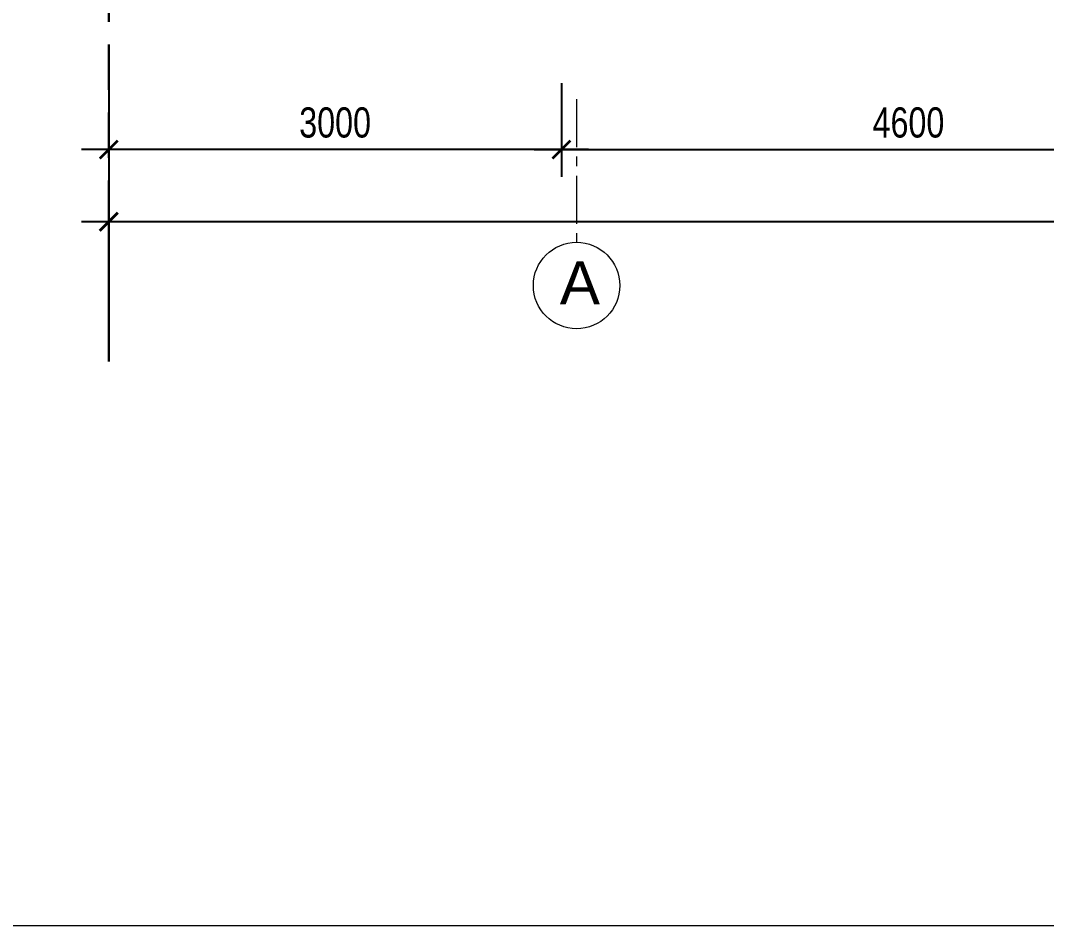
# Model space of a CAD drawing. Header units: millimetres. Extents: x -78046 to 260989, y -99288 to 158505.
# Drawn here: x 234478 to 241278, y 130290 to 136285 of the extents above; entities that cross this region are included whole.
import ezdxf
from ezdxf.enums import TextEntityAlignment as Align

# ---------------------------------------------------------------- set-up
doc = ezdxf.new("R2010")
doc.units = ezdxf.units.MM
doc.header["$LTSCALE"] = 100
doc.header["$PDMODE"] = 98
doc.linetypes.add('ACAD_ISO09W100', pattern=[45, 24, -3, 6, -3, 6, -3])
doc.linetypes.add('CENTER', pattern=[50.8, 31.75, -6.35, 6.35, -6.35])
doc.layers.get('Defpoints').update_dxf_attribs({"lineweight": 13})
for name, color, linetype, lineweight in [('-CENTER', 143, 'CENTER', 13), ('-DIM', 9, 'Continuous', 13), ('-KH', 143, 'Continuous', 13), ('-LINE1', 7, 'Continuous', 18), ('-TEXT', 7, 'Continuous', 15), ('ranh gioi lo dat', 240, 'ACAD_ISO09W100', 30)]:
    doc.layers.add(name, color=color, linetype=linetype, lineweight=lineweight)
doc.styles.add('1', font='arial.ttf')
doc.styles.add('AVANH', font='VHAVAN_2.TTF', dxfattribs={"width": 0.8})
doc.dimstyles.new('C_100A3', dxfattribs={"dimscale": 100, "dimtxt": 2.5, "dimasz": 1.2, "dimexe": 1.8, "dimexo": 0, "dimgap": 0.75, "dimtad": 1, "dimdec": 0, "dimzin": 0, "dimdsep": 46, "dimtxsty": 'AVANH', "dimblk": 'ARCHTICK', "dimcen": 0, "dimdle": 1.8, "dimclrd": 256, "dimclre": 256, "dimclrt": 7, "dimadec": 0, "dimazin": 0, "dimtfac": 0.0001, "dimtdec": 0, "dimtix": 1, "dimtmove": 2, "dimatfit": 3, "dimldrblk": 'ARCHTICK', "dimfxl": 1.8, "dimtolj": 1, "dimtzin": 0, "dimarcsym": 0})

# ---------------------------------------------------------------- blocks, each defined once
blk = doc.blocks.new('_ARCHTICK')
at = {"const_width": 0.15}
blk.add_lwpolyline([(-0.5, -0.5), (0.5, 0.5)], dxfattribs=at)
blk = doc.blocks.new('*D382')
at = {"layer": '-DIM', "lineweight": -2, "transparency": 16777216}
for p, q in [((235063.3, 135870.9), (235063.3, 135250.3)), ((238063.3, 135870.9), (238063.3, 135250.3)), ((238243.3, 135430.3), (234883.3, 135430.3))]:
    blk.add_line(p, q, dxfattribs=at)
at = {"layer": 'Defpoints', "color": 0, "transparency": 16777216}
for p in [(235063.3, 135870.9), (238063.3, 135870.9), (235063.3, 135430.3)]:
    blk.add_point(p, dxfattribs=at)
at = {"layer": '-DIM', "lineweight": -2, "transparency": 16777216, "xscale": 120, "yscale": 120, "zscale": 120, "rotation": 180}
blk.add_blockref('_ARCHTICK', (235063.3, 135430.3), dxfattribs=at)
at = {"layer": '-DIM', "lineweight": -2, "transparency": 16777216, "xscale": 120, "yscale": 120, "zscale": 120}
blk.add_blockref('_ARCHTICK', (238063.3, 135430.3), dxfattribs=at)
at = {"layer": '-DIM', "color": 7, "transparency": 16777216, "insert": (236563.3, 135608.7), "char_height": 200, "attachment_point": 5, "style": 'AVANH'}
blk.add_mtext('\\A1;3000', dxfattribs=at)
blk = doc.blocks.new('*D381')
at = {"layer": '-DIM', "lineweight": -2, "transparency": 16777216}
for p, q in [((235063.3, 135870.9), (235063.3, 134772.2)), ((255063.2, 135870.9), (255063.2, 134772.2)), ((255243.2, 134952.2), (234883.3, 134952.2))]:
    blk.add_line(p, q, dxfattribs=at)
at = {"layer": 'Defpoints', "color": 0, "transparency": 16777216}
for p in [(235063.3, 135870.9), (255063.2, 135870.9), (235063.3, 134952.2)]:
    blk.add_point(p, dxfattribs=at)
at = {"layer": '-DIM', "lineweight": -2, "transparency": 16777216, "xscale": 120, "yscale": 120, "zscale": 120, "rotation": 180}
blk.add_blockref('_ARCHTICK', (235063.3, 134952.2), dxfattribs=at)
at = {"layer": '-DIM', "lineweight": -2, "transparency": 16777216, "xscale": 120, "yscale": 120, "zscale": 120}
blk.add_blockref('_ARCHTICK', (255063.2, 134952.2), dxfattribs=at)
at = {"layer": '-DIM', "color": 7, "transparency": 16777216, "insert": (245063.3, 135130.6), "char_height": 200, "attachment_point": 5, "style": 'AVANH'}
blk.add_mtext('\\A1;20000', dxfattribs=at)
blk = doc.blocks.new('*D383')
at = {"layer": '-DIM', "lineweight": -2, "transparency": 16777216}
for p, q in [((238063.3, 135870.9), (238063.3, 135250.3)), ((242663.3, 135870.9), (242663.3, 135250.3)), ((237883.3, 135430.3), (242843.3, 135430.3))]:
    blk.add_line(p, q, dxfattribs=at)
at = {"layer": 'Defpoints', "color": 0, "transparency": 16777216}
for p in [(238063.3, 135870.9), (242663.3, 135870.9), (242663.3, 135430.3)]:
    blk.add_point(p, dxfattribs=at)
at = {"layer": '-DIM', "lineweight": -2, "transparency": 16777216, "xscale": 120, "yscale": 120, "zscale": 120, "rotation": 180}
blk.add_blockref('_ARCHTICK', (238063.3, 135430.3), dxfattribs=at)
at = {"layer": '-DIM', "lineweight": -2, "transparency": 16777216, "xscale": 120, "yscale": 120, "zscale": 120}
blk.add_blockref('_ARCHTICK', (242663.3, 135430.3), dxfattribs=at)
at = {"layer": '-DIM', "color": 7, "transparency": 16777216, "insert": (240363.3, 135608.7), "char_height": 200, "attachment_point": 5, "style": 'AVANH'}
blk.add_mtext('\\A1;4600', dxfattribs=at)

msp = doc.modelspace()

# ---------------------------------------------------------------- linework, layer by layer
at = {"layer": '-CENTER', "ltscale": 0.1}
msp.add_line((238163.7, 135764.9), (238163.7, 134816.1), dxfattribs=at)
at = {"layer": '-KH'}
msp.add_circle((238163.7, 134529.8), 286.3, dxfattribs=at)
at = {"layer": '-LINE1'}
msp.add_lwpolyline([(221089.3, 130289.9), (260989.3, 130289.9), (260989.3, 158504.9), (221089.3, 158504.9)], close=True, dxfattribs=at)
at = {"layer": 'ranh gioi lo dat', "ltscale": 0.5}
msp.add_line((235063.3, 134026.4), (235063.3, 155138.4), dxfattribs=at)

# ---------------------------------------------------------------- texts
at = {"layer": '-TEXT', "color": 2, "style": '1'}
msp.add_text('A', height=286.3, dxfattribs=at).set_placement((238185.5, 134547.9), align=Align.MIDDLE_CENTER)

# ---------------------------------------------------------------- dimensions: what is measured, and where the dimension line sits
at = {"layer": '-DIM'}
for base, p1, p2, picture, middle in [((235063.3, 135430.3), (238063.3, 135870.9), (235063.3, 135870.9), '*D382', (236563.3, 135608.7)), ((235063.3, 134952.2), (255063.2, 135870.9), (235063.3, 135870.9), '*D381', (245063.3, 135130.6)), ((242663.3, 135430.3), (238063.3, 135870.9), (242663.3, 135870.9), '*D383', (240363.3, 135608.7))]:
    dim = msp.add_linear_dim(base=base, p1=p1, p2=p2, angle=180, dimstyle='C_100A3', override={"dimtxt": 2}, dxfattribs=at)
    dim.commit()
    dim.dimension.update_dxf_attribs({"geometry": picture, "text_midpoint": middle})

doc.saveas('drawing.dxf')
